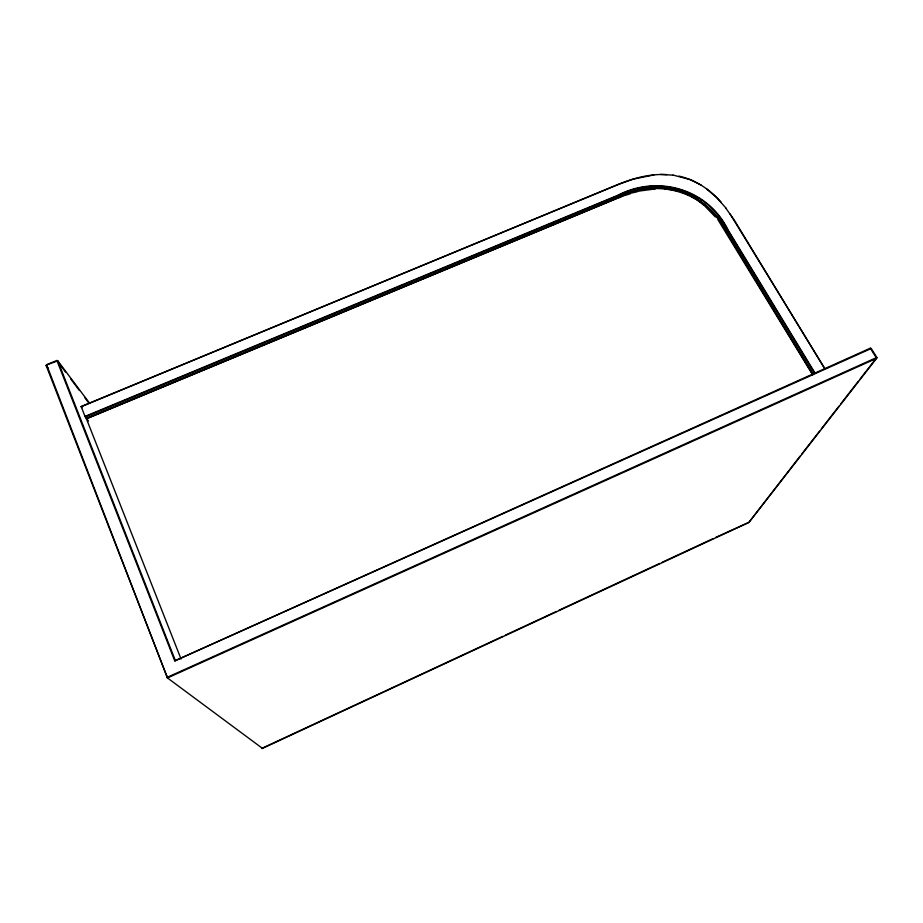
<?xml version="1.0" encoding="UTF-8"?>
<svg xmlns="http://www.w3.org/2000/svg" width="923" height="923" viewBox="0 0 923 923"><rect width="100%" height="100%" fill="white"/><g stroke="black" fill="none" stroke-linecap="round" stroke-linejoin="round"><path stroke-width="1.38" d="M262.467 748.38L167.467 677.932L46.15 365.531L46.588 364.689L56.891 360.501L174.77 660.88L870.285 348.202L871.231 348.513L876.85 357.455L876.619 358.297L748.899 522.406L262.051 748.576L262.12 747.653M167.34 676.374L167.236 677.332L876.85 357.455L860.109 378.984M870.285 348.202L876.619 358.297L167.467 677.932L46.588 364.689M666.856 174.597C650.184 173.697 633.732 178.012 618.422 184.3L81.178 406.535L85.008 416.4L86.22 418.084L617.302 197.545C662.437 173.997 710.929 193.899 731.801 239.322M617.787 198.041L86.416 418.765L617.787 198.041C657.407 177.251 706.557 191.488 726.447 232.238L812.805 374.6M617.302 197.545L624.675 194.453M625.067 195.226L618.941 197.834M624.617 194.707L631.713 192.134M632.059 192.919L637.401 191.73M631.655 192.399L638.531 190.311M638.82 191.107L655.238 188.95M638.462 190.565L645.131 188.973M645.062 189.227L651.511 188.107M651.43 188.361L657.672 187.715M657.603 187.969L663.625 187.784M663.556 188.038L669.383 188.315M664.964 188.996L669.29 189.123M800.183 456.054L748.899 522.406L715.867 537.313M168.101 677.655L168.367 676.767L167.467 677.932M669.21 189.388L674.771 190.092M669.302 188.569L674.955 189.296M680.089 191.499L690.277 195.676M674.875 189.55L680.366 190.726M813.532 374.415L727.174 232.111C717.39 215.486 703.061 200.418 685.616 192.619M715.348 216.963L704.572 205.76L695.181 198.468M718.059 219.905L812.667 374.807M801.949 453.793L819.578 431.122M821.332 428.86L838.961 406.189M840.726 403.928L858.344 381.257M175.001 659.703L174.482 660.153L175.243 660.303L57.768 360.801L56.891 360.501L65.545 372.027M175.866 660.026L174.77 660.88L871.231 348.513M262.824 747.918L502.77 636.374M505.377 635.162L556.373 611.464M558.98 610.241L659.657 563.445M662.264 562.234L713.26 538.536M85.008 416.4L617.602 195.364C657.891 174.297 707.906 188.777 728.201 230.139L814.859 372.777M85.216 416.804L617.706 195.78C657.834 174.782 707.664 189.192 727.866 230.427L814.478 373.03M610.415 200.164L617.36 197.28M81.189 406.697L618.595 184.381L633.328 179.12L653.992 174.932M626.175 195.099L630.836 193.565M660.441 174.424L673.029 175.162M673.005 175.058L690.566 179.708L701.457 185.269M679.028 176.12C695.561 179.881 710.318 189.688 721.336 202.437M674.701 190.346L678.682 191.407M680.286 190.98L685.524 192.872M691.419 196.634L695.1 198.722M706.533 188.846L716.433 197.395L725.916 208.01M88.481 421.026L86.22 418.084M47.915 367.804L46.15 365.531L46.588 364.989L57.768 360.801L89.739 403.432M81.178 406.535L82.043 407.654M70.748 378.938L79.401 390.475M84.593 397.386L88.92 403.155M725.732 207.998L734.639 220.724L824.574 368.462M730.151 214.067L824.654 368.335M86.416 418.765L181.058 659.045"/></g></svg>
